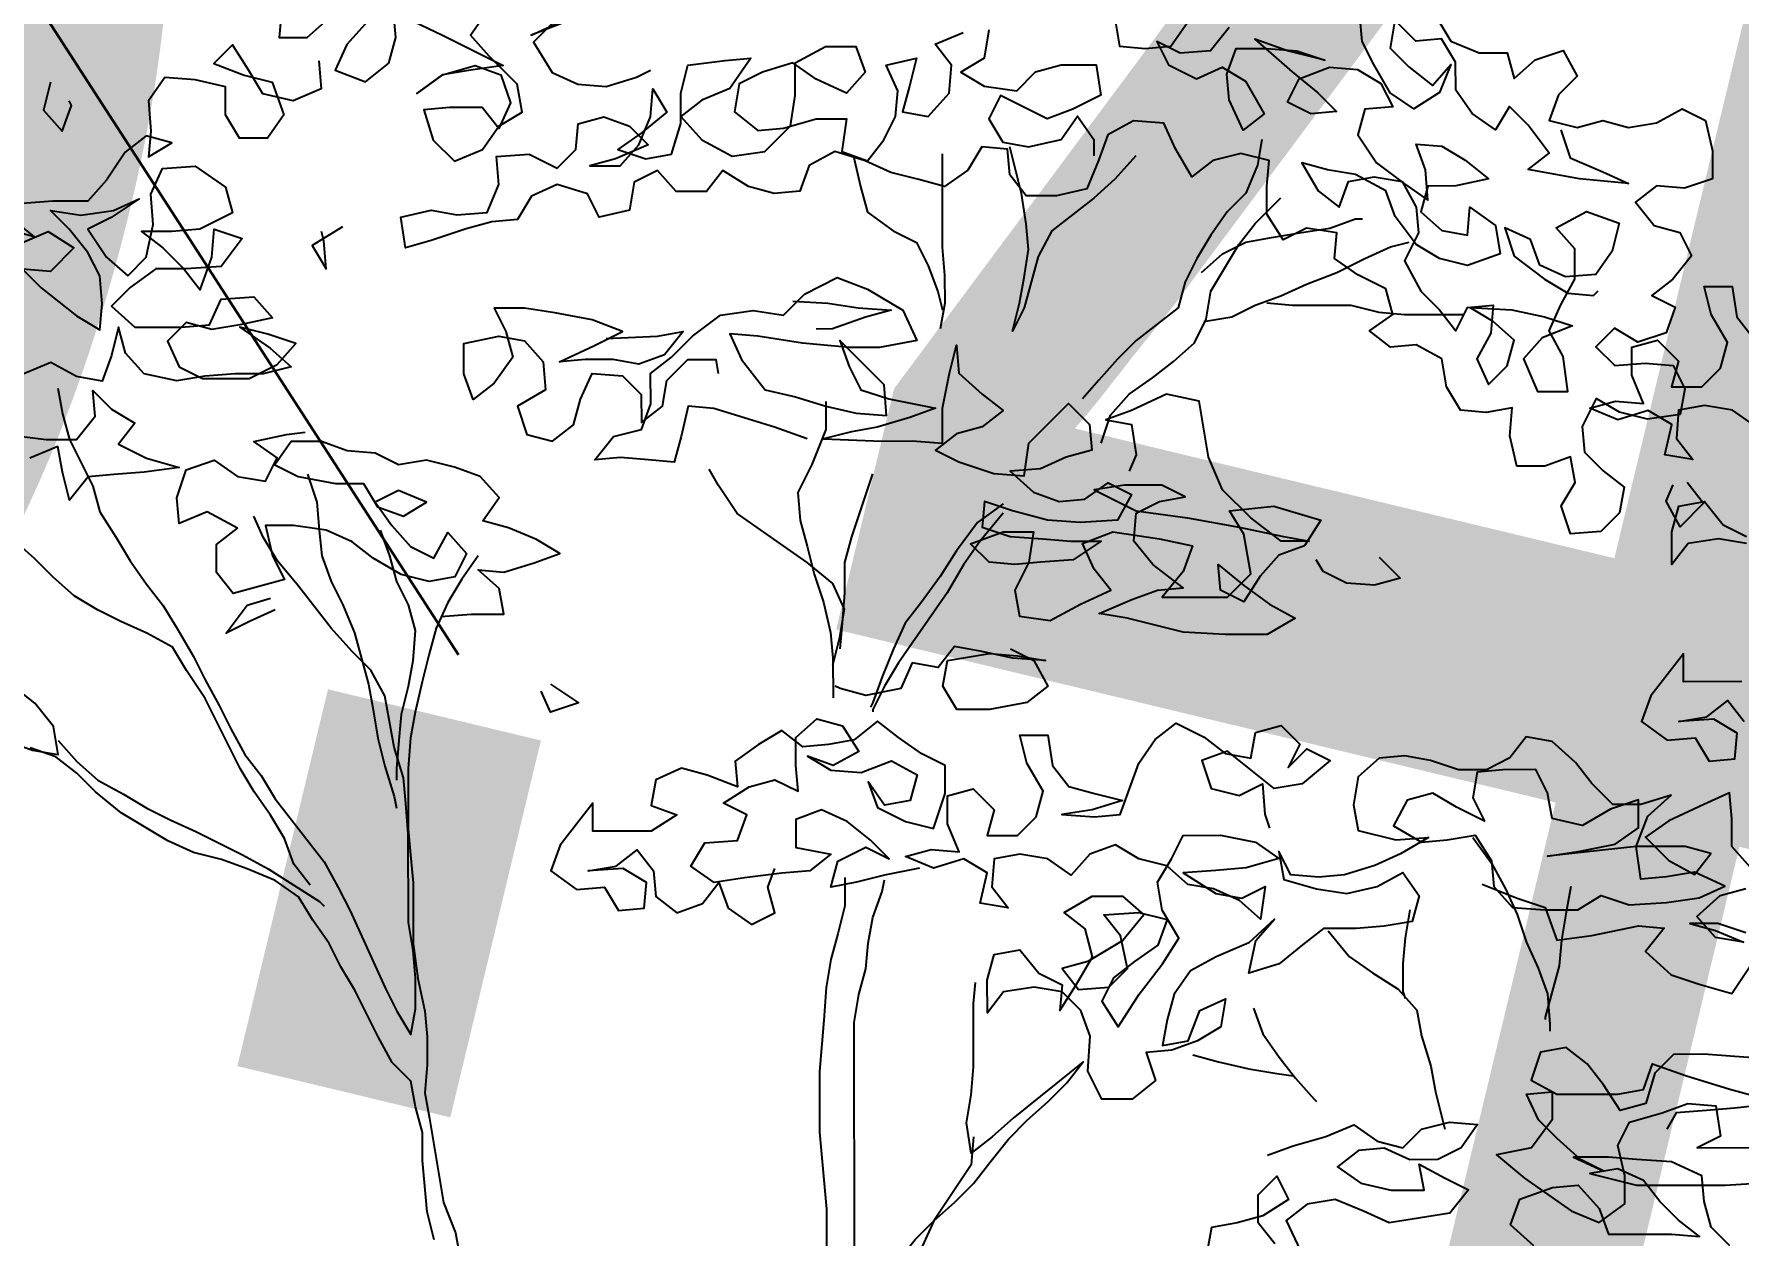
# Model space of a CAD drawing. Header units: millimetres. Extents: x 684983 to 685377, y 990360 to 990509.
# Drawn here: x 685048.635 to 685049.319, y 990450.101 to 990450.583 of the extents above; entities that cross this region are included whole.
import ezdxf

# ---------------------------------------------------------------- set-up
doc = ezdxf.new("R2010")
doc.units = ezdxf.units.MM
doc.header["$PDMODE"] = 35
doc.header["$PDSIZE"] = 0.2
doc.layers.add('dim', color=7, linetype='Continuous')
doc.layers.add('MAHAGONY', color=7, linetype='Continuous')
doc.layers.add('GRID LEVELS', color=7, linetype='Continuous', lineweight=13)
doc.styles.add('DIM', font='ARIALN.TTF', dxfattribs={"width": 0.8, "height": 1})
doc.styles.get("Standard").update_dxf_attribs({"font": 'RomanS'})
doc.dimstyles.get("Standard").update_dxf_attribs({"dimtxt": 1, "dimasz": 0.18, "dimexe": 0.18, "dimexo": 0.0625, "dimgap": 0.09, "dimtad": 0, "dimrnd": 0.05, "dimzin": 0, "dimdsep": 46, "dimtxsty": 'DIM', "dimcen": 0.09, "dimse1": 1, "dimse2": 1, "dimsd1": 1, "dimsd2": 1, "dimadec": 0, "dimazin": 0, "dimtfac": 1, "dimtix": 1, "dimtofl": 0, "dimtmove": 2, "dimatfit": 3, "dimfxl": 0, "dimtolj": 1, "dimtzin": 0, "dimarcsym": 0})

# ---------------------------------------------------------------- blocks, each defined once
blk = doc.blocks.new('*D28')
at = {"layer": 'Defpoints', "color": 0, "transparency": 16777216}
for p in [(685041.126, 990451.441), (685056.383, 990448.83217), (685056.142, 990447.83)]:
    blk.add_point(p, dxfattribs=at)
at = {"layer": 'dim', "color": 0, "transparency": 16777216, "insert": (685048.875, 990450.63767), "char_height": 1, "attachment_point": 5, "rotation": 346.47844, "style": 'DIM'}
blk.add_mtext('\\A1;15.45', dxfattribs=at)
blk = doc.blocks.new('TREE30')
at = {"color": 3, "flags": 128}
for points in [[(0.28565, 2.76196), (0.29166, 2.75196), (0.30368, 2.74696), (0.31569, 2.74697), (0.3187, 2.73597), (0.3277, 2.74398), (0.33971, 2.748), (0.34572, 2.73699), (0.33772, 2.72898), (0.33373, 2.71797), (0.34574, 2.71498), (0.35675, 2.71799), (0.36776, 2.715), (0.37977, 2.71701), (0.39078, 2.72302), (0.40079, 2.71803), (0.4038, 2.70502), (0.40381, 2.69301), (0.39181, 2.689), (0.3798, 2.68999), (0.37079, 2.68297), (0.37881, 2.67297), (0.38982, 2.66998), (0.39484, 2.65997), (0.38684, 2.64996), (0.37784, 2.64294), (0.38785, 2.63795), (0.38386, 2.62694), (0.37185, 2.62292), (0.36184, 2.62892), (0.35384, 2.6209), (0.36185, 2.6129), (0.37486, 2.61392), (0.38687, 2.61293), (0.39189, 2.60292), (0.38989, 2.59191), (0.37588, 2.5899), (0.36387, 2.59289), (0.35386, 2.59888), (0.34786, 2.58687), (0.34887, 2.57586), (0.35689, 2.56786), (0.3659, 2.56086), (0.36391, 2.54985), (0.35591, 2.54184), (0.3429, 2.54082), (0.33889, 2.55283), (0.34488, 2.56285), (0.34287, 2.57385), (0.33187, 2.56984), (0.31986, 2.56983), (0.31684, 2.58284), (0.31783, 2.59485), (0.30682, 2.59284), (0.29581, 2.59383), (0.2898, 2.60383), (0.28779, 2.61584), (0.27677, 2.62183), (0.26576, 2.62082), (0.25675, 2.62782), (0.26675, 2.63484), (0.26374, 2.64584), (0.25172, 2.65184), (0.24171, 2.65883), (0.2427, 2.66984), (0.22969, 2.67183), (0.21968, 2.66682), (0.21267, 2.67782), (0.21265, 2.68983), (0.21365, 2.70084), (0.20163, 2.70383), (0.18962, 2.70082), (0.18062, 2.69381), (0.17361, 2.70581), (0.16859, 2.71681), (0.15558, 2.7178), (0.14458, 2.71179), (0.14058, 2.70078), (0.13559, 2.68876), (0.12258, 2.68575), (0.10957, 2.68573), (0.10256, 2.69474), (0.10155, 2.70574), (0.09054, 2.70673), (0.08454, 2.69672), (0.07454, 2.68971), (0.06353, 2.6927), (0.05151, 2.69569), (0.0405, 2.70068), (0.02748, 2.70468), (0.01648, 2.69866), (0.01249, 2.68765), (0.00148, 2.68664), (-0.00953, 2.68963), (-0.02055, 2.69662), (-0.02755, 2.68761), (-0.04056, 2.6876), (-0.04857, 2.6966), (-0.05858, 2.69159), (-0.06057, 2.67957), (-0.07358, 2.67656), (-0.07859, 2.68656), (-0.0916, 2.69055), (-0.10261, 2.68554), (-0.1086, 2.67553), (-0.11961, 2.67452), (-0.13062, 2.6715), (-0.14563, 2.66648), (-0.15663, 2.66347), (-0.15865, 2.67648), (-0.14564, 2.6795), (-0.13463, 2.6775), (-0.12162, 2.67852), (-0.11663, 2.69053), (-0.11764, 2.70254), (-0.10363, 2.70355), (-0.09161, 2.69756), (-0.08361, 2.70557), (-0.08262, 2.71658), (-0.07161, 2.7196), (-0.0606, 2.7156), (-0.05259, 2.7076), (-0.06659, 2.70159), (-0.0776, 2.69857), (-0.06459, 2.69859), (-0.05659, 2.7076), (-0.0516, 2.71962), (-0.05061, 2.73163), (-0.04459, 2.72162), (-0.05559, 2.71261), (-0.0656, 2.70559), (-0.05358, 2.7016), (-0.04257, 2.70361), (-0.03858, 2.71663), (-0.03859, 2.72964), (-0.0356, 2.74165), (-0.01959, 2.74367), (-0.00858, 2.74468), (-0.01758, 2.73166), (-0.02958, 2.72664), (-0.03859, 2.71963), (-0.02957, 2.70963), (-0.01655, 2.70263), (-0.00254, 2.70465), (0.00846, 2.71567), (0.01045, 2.72868), (0.01043, 2.74269), (0.02344, 2.74971), (0.03645, 2.74972), (0.04046, 2.73872), (0.03247, 2.7297), (0.01945, 2.73569), (0.00943, 2.74269), (-0.00357, 2.73868), (-0.01358, 2.73366), (-0.01557, 2.72165), (-0.00555, 2.71365), (0.00546, 2.71466), (0.01946, 2.71868), (0.03248, 2.71869), (0.03049, 2.70468), (0.0415, 2.70068), (0.0485, 2.7097), (0.05349, 2.71971), (0.05448, 2.73072), (0.04947, 2.74173), (0.06248, 2.74474), (0.05949, 2.73273), (0.05649, 2.72172), (0.0675, 2.71972), (0.0765, 2.72974), (0.07749, 2.74175), (0.07048, 2.75075), (0.08248, 2.75577)], [(0.09349, 2.75678), (0.0915, 2.74477), (0.0815, 2.73875), (0.09151, 2.73276), (0.10553, 2.73077), (0.11353, 2.73878), (0.12453, 2.7418), (0.13954, 2.74181), (0.14156, 2.7288), (0.12955, 2.72278), (0.11855, 2.71877), (0.09852, 2.72876), (0.09353, 2.71875), (0.09954, 2.70874), (0.11055, 2.70675), (0.12456, 2.70977), (0.13156, 2.71978), (0.13857, 2.70978), (0.13858, 2.70278)], [(-0.20977, 2.76451), (-0.21076, 2.7535), (-0.19875, 2.75351), (-0.18975, 2.76152)], [(-0.17274, 2.76054), (-0.18174, 2.75052), (-0.18673, 2.73951), (-0.17371, 2.73452), (-0.16371, 2.74253), (-0.16072, 2.75354), (-0.16173, 2.76455), (-0.1407, 2.75456), (-0.11467, 2.74158), (-0.12868, 2.73956), (-0.14069, 2.73755), (-0.15169, 2.72953), (-0.14069, 2.73755), (-0.12668, 2.74157), (-0.11567, 2.73757), (-0.11165, 2.72557), (-0.11665, 2.71455), (-0.12366, 2.72355), (-0.13767, 2.72354), (-0.14868, 2.72253), (-0.14467, 2.70952), (-0.13565, 2.70052), (-0.12365, 2.70554), (-0.11665, 2.71555), (-0.10665, 2.72157), (-0.10866, 2.73358), (-0.12068, 2.74557), (-0.12869, 2.75457), (-0.1217, 2.76459)], [(-0.08967, 2.75961), (-0.10267, 2.7546), (-0.09167, 2.75961)], [(-0.09267, 2.76061), (-0.10167, 2.7516), (-0.09365, 2.73859), (-0.08264, 2.7336), (-0.07062, 2.73261), (-0.05762, 2.73662), (-0.05162, 2.73963)], [(0.14753, 2.76183), (0.14955, 2.74983), (0.16056, 2.74883), (0.17156, 2.74985), (0.17856, 2.75986)], [(0.19658, 2.75788), (0.18858, 2.74786), (0.17557, 2.74685), (0.16556, 2.75184), (0.17057, 2.74184), (0.18259, 2.73584), (0.19359, 2.74086), (0.20361, 2.73486), (0.21163, 2.72086), (0.20262, 2.71384), (0.19661, 2.72685), (0.1956, 2.73786), (0.19959, 2.74887), (0.2126, 2.74888), (0.22561, 2.74789), (0.23763, 2.7439), (0.22161, 2.74789), (0.20759, 2.75288), (0.22362, 2.73888), (0.23464, 2.72989), (0.24265, 2.72189), (0.23164, 2.72088), (0.22163, 2.72587), (0.22662, 2.73588), (0.23963, 2.7409), (0.25164, 2.73991), (0.26166, 2.73391), (0.26667, 2.72391), (0.25466, 2.7229), (0.25167, 2.71189), (0.25969, 2.69988), (0.2717, 2.69089), (0.28172, 2.68389), (0.28071, 2.6969), (0.27669, 2.70791), (0.2877, 2.70692), (0.29772, 2.70092), (0.30773, 2.69292), (0.29372, 2.68991), (0.28171, 2.6899), (0.27872, 2.67888), (0.28774, 2.67088), (0.29875, 2.66889), (0.29974, 2.6809), (0.31075, 2.67291), (0.31277, 2.6609), (0.29876, 2.65588), (0.28675, 2.65887), (0.27673, 2.66487), (0.26771, 2.67687), (0.2637, 2.68788), (0.25068, 2.69487), (0.23867, 2.69686), (0.22766, 2.69985), (0.23468, 2.68785), (0.24369, 2.68085), (0.24768, 2.69187), (0.25869, 2.69388), (0.2707, 2.69189), (0.27672, 2.68088), (0.27773, 2.66987), (0.27173, 2.65786), (0.27875, 2.64485), (0.28677, 2.63686), (0.29378, 2.62785), (0.29878, 2.63787), (0.30978, 2.63888), (0.30879, 2.62687), (0.3028, 2.61585), (0.30781, 2.60485), (0.31581, 2.61286), (0.3188, 2.62387), (0.30979, 2.63187), (0.29978, 2.63787), (0.31779, 2.63688), (0.33181, 2.63389), (0.34382, 2.6299), (0.33081, 2.62489), (0.32282, 2.61587), (0.32883, 2.60186), (0.34184, 2.60188), (0.33983, 2.61689), (0.33381, 2.62789), (0.33881, 2.6389), (0.3448, 2.64992), (0.34479, 2.66293), (0.33678, 2.67193), (0.34978, 2.67895), (0.3638, 2.67396), (0.36081, 2.66194), (0.35381, 2.65193), (0.3408, 2.65092), (0.32978, 2.65591), (0.32577, 2.66692), (0.31476, 2.67191), (0.31877, 2.6599), (0.33179, 2.64991), (0.34181, 2.64391), (0.35282, 2.64292), (0.35482, 2.64492)], [(0.33874, 2.71397), (0.34275, 2.70196), (0.35677, 2.69597), (0.36779, 2.69098), (0.34677, 2.69296), (0.32474, 2.69694), (0.33374, 2.70395), (0.32473, 2.71596), (0.31671, 2.72396), (0.31072, 2.71394), (0.3007, 2.72094), (0.29369, 2.73094), (0.29367, 2.74295), (0.28766, 2.75295), (0.27665, 2.75194), (0.26764, 2.76094), (0.26565, 2.74893), (0.27366, 2.74093), (0.28368, 2.73293), (0.29167, 2.74195), (0.28668, 2.72993), (0.27568, 2.72292), (0.26566, 2.72991), (0.25865, 2.74192), (0.25363, 2.75192), (0.25262, 2.76293)], [(-0.19374, 2.74351), (-0.19273, 2.7315), (-0.20473, 2.72648), (-0.21775, 2.72947), (-0.22376, 2.73948), (-0.23078, 2.75048), (-0.23878, 2.74246), (-0.22576, 2.73747), (-0.21375, 2.73448), (-0.20873, 2.72047), (-0.21573, 2.71046), (-0.22774, 2.71045), (-0.23375, 2.72045), (-0.23376, 2.73246), (-0.24678, 2.73545), (-0.25979, 2.73644), (-0.26679, 2.72642), (-0.26577, 2.71341), (-0.26676, 2.7024), (-0.25676, 2.70842), (-0.26777, 2.71141), (-0.27677, 2.7044), (-0.28477, 2.69238), (-0.29277, 2.68336), (-0.30778, 2.68335), (-0.32079, 2.68234)], [(-0.32679, 2.67132), (-0.31577, 2.66833), (-0.32579, 2.67633)], [(-0.32178, 2.66532), (-0.30977, 2.67034), (-0.29876, 2.66334), (-0.30875, 2.65332), (-0.32077, 2.65431), (-0.31275, 2.64631), (-0.29773, 2.63432), (-0.28771, 2.62832), (-0.28672, 2.63933), (-0.28773, 2.65134), (-0.29275, 2.66135), (-0.30076, 2.67135), (-0.30878, 2.67935), (-0.29577, 2.67736), (-0.28176, 2.67937), (-0.27075, 2.68439), (-0.28275, 2.67637), (-0.29276, 2.67135), (-0.28474, 2.65935), (-0.27572, 2.65135), (-0.26773, 2.65937), (-0.26474, 2.67338), (-0.26575, 2.68639), (-0.26075, 2.69741), (-0.24674, 2.69842), (-0.23372, 2.68942), (-0.23071, 2.67842), (-0.24472, 2.6714), (-0.25673, 2.67039), (-0.26974, 2.67037), (-0.26072, 2.66338), (-0.25171, 2.65438), (-0.24469, 2.64538), (-0.2397, 2.65939), (-0.23871, 2.6714), (-0.2267, 2.66741), (-0.23569, 2.65539), (-0.25071, 2.65438), (-0.26372, 2.65437), (-0.27472, 2.64635), (-0.28272, 2.63834), (-0.2727, 2.62934), (-0.25268, 2.62936), (-0.24068, 2.63037), (-0.23568, 2.64138), (-0.22167, 2.64239), (-0.21366, 2.63339), (-0.22766, 2.63038), (-0.23967, 2.62837), (-0.25069, 2.63136), (-0.25868, 2.62334), (-0.25367, 2.61234), (-0.24366, 2.60734), (-0.22364, 2.60736), (-0.21164, 2.61338), (-0.20364, 2.62239), (-0.21565, 2.62639), (-0.22766, 2.62938), (-0.21464, 2.62038), (-0.20563, 2.61238), (-0.21764, 2.60937), (-0.22965, 2.60936), (-0.24266, 2.60835), (-0.25467, 2.60633), (-0.26868, 2.60932), (-0.2767, 2.61832), (-0.27971, 2.62933), (-0.2827, 2.61732), (-0.28669, 2.6063), (-0.2977, 2.6083), (-0.30872, 2.61429), (-0.33273, 2.60426)], [(-0.32671, 2.58325), (-0.31069, 2.58126), (-0.29768, 2.58127), (-0.28968, 2.59129), (-0.29069, 2.6023), (-0.28268, 2.5943), (-0.27266, 2.5883), (-0.27966, 2.57929), (-0.26765, 2.57329), (-0.25363, 2.5693), (-0.26864, 2.56729), (-0.28165, 2.56628), (-0.29266, 2.56526), (-0.30066, 2.55525), (-0.30367, 2.56726), (-0.30568, 2.57826), (-0.31769, 2.57325)], [(0.01559, 2.58156), (0.00157, 2.58655), (-0.02446, 2.59453), (-0.03547, 2.59553), (-0.03846, 2.58251), (-0.04145, 2.5715), (-0.05246, 2.57249), (-0.06447, 2.57348), (-0.07548, 2.57247), (-0.06748, 2.58248), (-0.05548, 2.5855), (-0.05148, 2.59651), (-0.0515, 2.60952), (-0.04249, 2.61654), (-0.0335, 2.62555), (-0.02149, 2.63457), (-0.00748, 2.63659), (0.00553, 2.6346), (0.01453, 2.64361), (0.02853, 2.65063), (0.04155, 2.64564), (0.05657, 2.63664), (0.06259, 2.62364), (0.04658, 2.62062), (0.03357, 2.62061), (0.01355, 2.62259), (-0.00547, 2.62558), (-0.01748, 2.62657), (-0.01247, 2.61556), (-0.00245, 2.60256), (0.01057, 2.59957), (0.02358, 2.59558), (0.03659, 2.59259), (0.04961, 2.5916), (0.04859, 2.60461), (0.02956, 2.62361), (0.03357, 2.6126), (0.03859, 2.6026), (0.0506, 2.59861), (0.07062, 2.59462), (0.05962, 2.59061), (0.04561, 2.58659), (0.0346, 2.58458), (0.02259, 2.58157), (0.04761, 2.58059), (0.06063, 2.5806), (0.07364, 2.57961), (0.07362, 2.59462), (0.07661, 2.60964), (0.0796, 2.62165), (0.08062, 2.60964), (0.09063, 2.60064), (0.09965, 2.59365), (0.09065, 2.58663), (0.07964, 2.58362), (0.07064, 2.57661), (0.08065, 2.57161), (0.09567, 2.56662), (0.10868, 2.56563), (0.11067, 2.57965), (0.12767, 2.59668), (0.13668, 2.58768), (0.13769, 2.57667), (0.12669, 2.57366), (0.11568, 2.56864), (0.10267, 2.56763), (0.11269, 2.55863), (0.1237, 2.55464), (0.13471, 2.55565), (0.14471, 2.56266), (0.15473, 2.55767), (0.14873, 2.54665), (0.13272, 2.54564), (0.11871, 2.54662), (0.10369, 2.55061), (0.09168, 2.55461), (0.09068, 2.5436), (0.1027, 2.5396), (0.11671, 2.53862), (0.12872, 2.53763), (0.14173, 2.53764), (0.12973, 2.52962), (0.11572, 2.52861), (0.10471, 2.5276), (0.0937, 2.52859), (0.08569, 2.53659), (0.09969, 2.5416), (0.11271, 2.54162), (0.11072, 2.5286), (0.10472, 2.51659), (0.10673, 2.50558), (0.11975, 2.50359), (0.13275, 2.51061), (0.14576, 2.51662), (0.13874, 2.52563), (0.13373, 2.53663), (0.14673, 2.54165), (0.16675, 2.53866), (0.18077, 2.53567), (0.17678, 2.52466), (0.16778, 2.51364), (0.1958, 2.51367), (0.2058, 2.52369), (0.20278, 2.5407), (0.19677, 2.5507), (0.21578, 2.55272), (0.23581, 2.54673), (0.22881, 2.53572), (0.2178, 2.5317), (0.2098, 2.52269), (0.20281, 2.51167), (0.1928, 2.51667), (0.19179, 2.52768), (0.2028, 2.51868), (0.21382, 2.51068), (0.22483, 2.50469), (0.21283, 2.49767), (0.19482, 2.49765), (0.1768, 2.49864), (0.15277, 2.50462), (0.14076, 2.50661), (0.15477, 2.51263), (0.16577, 2.51664), (0.17678, 2.51765), (0.16376, 2.52765), (0.15575, 2.53765), (0.15674, 2.54966), (0.16674, 2.55468), (0.17775, 2.55669), (0.16773, 2.56168), (0.15172, 2.56167), (0.13871, 2.55965), (0.15673, 2.55066), (0.17876, 2.54768), (0.20078, 2.5437), (0.2198, 2.53971), (0.23081, 2.53772), (0.2188, 2.53771), (0.20578, 2.54771), (0.19376, 2.5597), (0.18774, 2.57371), (0.18371, 2.59773), (0.1697, 2.60072), (0.15469, 2.5937), (0.14369, 2.58968), (0.1547, 2.58769), (0.15671, 2.57468), (0.15372, 2.56767)], [(0.00953, 2.6406), (0.02454, 2.63962), (0.03755, 2.63763), (0.05157, 2.63664), (0.04056, 2.63363), (0.02655, 2.62861), (0.01955, 2.6286)], [(-0.07053, 2.62452), (-0.04851, 2.62554), (-0.0375, 2.62755), (-0.0455, 2.61753), (-0.0565, 2.61352), (-0.06752, 2.61551), (-0.07953, 2.6155), (-0.09053, 2.61449), (-0.07553, 2.62151), (-0.06352, 2.62753), (-0.07654, 2.63252), (-0.09255, 2.63551), (-0.10557, 2.6375), (-0.11858, 2.63748), (-0.11357, 2.62748), (-0.11055, 2.61647), (-0.11855, 2.60546), (-0.12755, 2.59844), (-0.13156, 2.60945), (-0.13158, 2.62246), (-0.11657, 2.62548), (-0.10555, 2.62348), (-0.09754, 2.61448), (-0.09653, 2.60248), (-0.10853, 2.59546), (-0.10452, 2.58345), (-0.09351, 2.58046), (-0.0845, 2.58747), (-0.08151, 2.59849), (-0.07652, 2.6095), (-0.06351, 2.60851), (-0.05549, 2.60051), (-0.05548, 2.5885), (-0.04648, 2.59552), (-0.04449, 2.60653), (-0.03549, 2.61554), (-0.02348, 2.61555), (-0.02247, 2.60955)], [(-0.14148, 2.50535), (-0.12847, 2.50636), (-0.11446, 2.50638), (-0.11647, 2.51738), (-0.12548, 2.52538), (-0.11447, 2.52439), (-0.10146, 2.52841), (-0.09046, 2.53242), (-0.10047, 2.53842), (-0.11249, 2.54341), (-0.1235, 2.5464), (-0.1165, 2.55642), (-0.12452, 2.56542), (-0.13553, 2.56941), (-0.14754, 2.5724), (-0.15955, 2.57039), (-0.16957, 2.57539), (-0.18158, 2.57638), (-0.19259, 2.58037), (-0.2056, 2.58036), (-0.2126, 2.57034), (-0.20258, 2.56535), (-0.18657, 2.56236), (-0.17456, 2.56237), (-0.16854, 2.55237), (-0.15753, 2.54837), (-0.14753, 2.55439), (-0.15954, 2.55938), (-0.16955, 2.55437), (-0.16253, 2.54437), (-0.15452, 2.53537), (-0.1445, 2.53037), (-0.13851, 2.54139), (-0.13049, 2.53238), (-0.13549, 2.52237), (-0.1465, 2.52036), (-0.15851, 2.52335), (-0.17052, 2.53035), (-0.17954, 2.53734), (-0.19055, 2.54234), (-0.20457, 2.54433), (-0.21658, 2.54432), (-0.21356, 2.53131), (-0.20855, 2.5213), (-0.23056, 2.51528), (-0.23758, 2.52428), (-0.23759, 2.53629), (-0.22859, 2.5433), (-0.2416, 2.5503), (-0.25361, 2.54528), (-0.25462, 2.55629), (-0.25063, 2.56831), (-0.23862, 2.57232), (-0.22861, 2.56532), (-0.21659, 2.56333), (-0.2116, 2.57335), (-0.22161, 2.58034), (-0.2076, 2.58336), (-0.1996, 2.58437)], [(0.4164, 2.47745), (0.39138, 2.47742), (0.39137, 2.48943), (0.37737, 2.47141), (0.37338, 2.46039), (0.38439, 2.4524), (0.3964, 2.45341), (0.40242, 2.4434), (0.41343, 2.44442), (0.41442, 2.45543), (0.4044, 2.46142), (0.38939, 2.46041), (0.4014, 2.46242), (0.4104, 2.46943), (0.41742, 2.46043)], [(0.0638, 2.39745), (0.04879, 2.39443), (0.03678, 2.39142), (0.02577, 2.38941), (0.02876, 2.40042), (0.04077, 2.40643), (0.05078, 2.40144), (0.04277, 2.40944), (0.03275, 2.41744), (0.02174, 2.42243), (0.01073, 2.41842), (0.01074, 2.40641), (0.02576, 2.40342), (0.01676, 2.3964), (0.00475, 2.39539), (-0.01126, 2.39338), (-0.02427, 2.39136), (-0.03429, 2.39836), (-0.02829, 2.40837), (-0.01428, 2.40939), (-0.01029, 2.4204), (-0.0203, 2.42539), (-0.0093, 2.43241), (0.00171, 2.43542), (0.01172, 2.43043), (0.01071, 2.44144), (0.0107, 2.45345), (0.0197, 2.46146), (0.03071, 2.45847), (0.03773, 2.44747), (0.02672, 2.44145), (0.01571, 2.44544), (0.02572, 2.43945), (0.03874, 2.43846), (0.05174, 2.44348), (0.06276, 2.43748), (0.05977, 2.42647), (0.04876, 2.42446), (0.04174, 2.43446), (0.04576, 2.42345), (0.05777, 2.41746), (0.06979, 2.41447), (0.07478, 2.42949), (0.07476, 2.4415), (0.06475, 2.44649), (0.05474, 2.45349), (0.04572, 2.46049), (0.03572, 2.45247), (0.02471, 2.45046), (0.01371, 2.44945), (0.00469, 2.45644), (-0.00531, 2.45043), (-0.01531, 2.44341), (-0.0143, 2.43241), (-0.02732, 2.4374), (-0.03833, 2.44039), (-0.04933, 2.43538), (-0.05133, 2.42437), (-0.04031, 2.42037), (-0.05132, 2.41336), (-0.07634, 2.41333), (-0.07635, 2.42534), (-0.09034, 2.40732), (-0.09434, 2.3963), (-0.08332, 2.38831), (-0.07131, 2.38932), (-0.0653, 2.37931), (-0.05429, 2.38033), (-0.0533, 2.39134), (-0.06331, 2.39733), (-0.07832, 2.39632), (-0.06632, 2.39833), (-0.05731, 2.40534), (-0.0503, 2.39634), (-0.04929, 2.38533), (-0.04028, 2.37834), (-0.02927, 2.38235), (-0.02227, 2.39136), (-0.01826, 2.38036), (-0.00824, 2.37336), (0.00176, 2.37838), (-0.00125, 2.38938), (0.00174, 2.39739)], [(0.30501, 2.39066), (0.32002, 2.38467), (0.33204, 2.38068), (0.33706, 2.36667), (0.35207, 2.36869), (0.37208, 2.37271), (0.38309, 2.37172), (0.37509, 2.3617), (0.38611, 2.3517), (0.39812, 2.34771), (0.41214, 2.34372), (0.42014, 2.35574)], [(0.41812, 2.36975), (0.40611, 2.37374), (0.3941, 2.37373), (0.40511, 2.37074), (0.41712, 2.36574), (0.40511, 2.36774), (0.3971, 2.37674), (0.4071, 2.38575), (0.4181, 2.38876)], [(0.4201, 2.39777), (0.41208, 2.40677), (0.41207, 2.41878), (0.41106, 2.42979), (0.40006, 2.42478), (0.38505, 2.41776), (0.37505, 2.41074), (0.38507, 2.40074), (0.39608, 2.39475), (0.40308, 2.40376), (0.39207, 2.40676), (0.37105, 2.40674), (0.33302, 2.4027), (0.34703, 2.40471), (0.36204, 2.40773), (0.37204, 2.41474), (0.37203, 2.42675), (0.36002, 2.42274), (0.34802, 2.41572), (0.33501, 2.41871), (0.33299, 2.42972), (0.32798, 2.43973), (0.31397, 2.43971), (0.30296, 2.4387), (0.30097, 2.42769), (0.30598, 2.41769), (0.29397, 2.42368), (0.28395, 2.42968), (0.27295, 2.42666), (0.26695, 2.41565), (0.27897, 2.40865), (0.28998, 2.40967), (0.30198, 2.41168), (0.309, 2.40068), (0.31001, 2.38967), (0.31803, 2.38067), (0.33204, 2.37968), (0.34605, 2.37969), (0.35605, 2.38571), (0.36807, 2.38171), (0.38408, 2.38273), (0.39809, 2.38474), (0.4091, 2.38976), (0.39608, 2.39575), (0.38407, 2.39374), (0.37306, 2.39273), (0.37105, 2.40674), (0.37604, 2.41975), (0.38604, 2.42877), (0.37303, 2.42475), (0.36102, 2.42474), (0.35201, 2.43374), (0.34499, 2.44274), (0.33498, 2.45174), (0.32396, 2.45373), (0.31697, 2.44472), (0.30696, 2.43971), (0.29495, 2.4397), (0.28294, 2.44369), (0.27193, 2.44568), (0.26092, 2.44467), (0.25192, 2.43665), (0.24993, 2.42464), (0.25194, 2.41363), (0.26796, 2.40965), (0.28197, 2.41066), (0.26996, 2.40364), (0.25896, 2.39863), (0.24595, 2.39461), (0.23494, 2.3936), (0.22293, 2.39459), (0.21792, 2.4046), (0.21993, 2.39259), (0.23395, 2.3886), (0.24696, 2.38661), (0.25997, 2.38962), (0.27097, 2.39564), (0.27799, 2.38563), (0.275, 2.37462), (0.26299, 2.37261), (0.25098, 2.3716), (0.23697, 2.37158), (0.22796, 2.36457), (0.21796, 2.35655), (0.20496, 2.35254), (0.20795, 2.36655), (0.21594, 2.37557), (0.20494, 2.36555), (0.19094, 2.35953), (0.17993, 2.35352), (0.17294, 2.3435), (0.16995, 2.33249), (0.16795, 2.32148), (0.17896, 2.32349), (0.18395, 2.33651), (0.19496, 2.34152), (0.19297, 2.32951), (0.18296, 2.32349), (0.17196, 2.31948), (0.16095, 2.31847), (0.16496, 2.30646), (0.15496, 2.29845), (0.14195, 2.29844), (0.13594, 2.31044), (0.13692, 2.32545), (0.13291, 2.33646), (0.1249, 2.34446), (0.11288, 2.34645), (0.09987, 2.34444), (0.09288, 2.33542), (0.09286, 2.34943), (0.09586, 2.36045), (0.10686, 2.36246), (0.11488, 2.35246), (0.12489, 2.34746), (0.1239, 2.33645), (0.1309, 2.34747), (0.13789, 2.35948), (0.13488, 2.37149), (0.12587, 2.37849), (0.13787, 2.38551), (0.15088, 2.38552), (0.1599, 2.37752), (0.1509, 2.3665), (0.13589, 2.35748), (0.12489, 2.35447), (0.1319, 2.34547), (0.14491, 2.34648), (0.15291, 2.35449), (0.1499, 2.3685), (0.14288, 2.3775), (0.15789, 2.37852), (0.16991, 2.37553), (0.16591, 2.36451), (0.15591, 2.3575), (0.14691, 2.35048), (0.14191, 2.34047), (0.14893, 2.32947), (0.15792, 2.34349), (0.16792, 2.35651), (0.17492, 2.36752), (0.1679, 2.37953), (0.16589, 2.39154), (0.17188, 2.40155), (0.17688, 2.41156), (0.19289, 2.41158), (0.20791, 2.40859), (0.21792, 2.40159), (0.20391, 2.39758), (0.1909, 2.39656), (0.17689, 2.39555), (0.19091, 2.38656), (0.20192, 2.38456), (0.21193, 2.38958), (0.20994, 2.37556), (0.20092, 2.38356), (0.18991, 2.38856), (0.1789, 2.39055), (0.16988, 2.39855), (0.15787, 2.40154), (0.14786, 2.40753), (0.13685, 2.40352), (0.12885, 2.39451), (0.11884, 2.4015), (0.10683, 2.40349), (0.09582, 2.40148), (0.09483, 2.38947), (0.10184, 2.38047), (0.08983, 2.38246), (0.09282, 2.39547), (0.08281, 2.40147), (0.0698, 2.39745), (0.05779, 2.40245), (0.06879, 2.40546), (0.0808, 2.40447), (0.07579, 2.41648), (0.07578, 2.42849), (0.08678, 2.4315), (0.0958, 2.4225), (0.09281, 2.41149), (0.10582, 2.4115), (0.11382, 2.41951), (0.11681, 2.43052), (0.10979, 2.44253), (0.10678, 2.45454), (0.11879, 2.45455), (0.1208, 2.44154), (0.12782, 2.43254), (0.13883, 2.42954), (0.15084, 2.42655), (0.13784, 2.42254), (0.12483, 2.42052), (0.13884, 2.41954), (0.14985, 2.42055), (0.15783, 2.44257), (0.16483, 2.45259), (0.17383, 2.4596), (0.18585, 2.45361), (0.19486, 2.44661), (0.20587, 2.44462), (0.20786, 2.45563), (0.21887, 2.45864), (0.22689, 2.45064), (0.22189, 2.44063), (0.22989, 2.44864), (0.2399, 2.44365), (0.2279, 2.43363), (0.21589, 2.43162), (0.19586, 2.44761), (0.18486, 2.4436), (0.18887, 2.43159), (0.20088, 2.4286), (0.21089, 2.43361), (0.2119, 2.4206), (0.21391, 2.4146)]]:
    blk.add_lwpolyline(points, dxfattribs=at)
at = {"flags": 128}
for points in [[(-0.30883, 2.73439), (-0.31182, 2.72238), (-0.30381, 2.71338), (-0.29981, 2.72439), (-0.30081, 2.72639)], [(-0.18367, 2.67246), (-0.19667, 2.66444), (-0.19066, 2.65443), (-0.19167, 2.66644), (-0.19267, 2.67045)], [(0.39292, 2.56289), (0.39994, 2.55389), (0.38994, 2.54387), (0.38392, 2.55487), (0.38692, 2.56188)], [(0.26084, 2.53074), (0.26986, 2.52174), (0.25885, 2.51873), (0.24684, 2.51972), (0.23683, 2.52471), (0.23382, 2.52972)], [(-0.21254, 2.50829), (-0.22354, 2.50328), (-0.23355, 2.49826), (-0.22455, 2.51028), (-0.21455, 2.51329)], [(-0.09441, 2.47637), (-0.08239, 2.46837), (-0.0944, 2.46436), (-0.09841, 2.47336)]]:
    blk.add_lwpolyline(points, dxfattribs=at)
at = {"color": 15, "flags": 128}
for points in [[(0.1566, 2.70279), (0.1476, 2.69278), (0.1386, 2.68476), (0.12059, 2.67073), (0.1146, 2.65972), (0.10861, 2.63769), (0.10362, 2.62768), (0.10661, 2.63969), (0.1086, 2.6507), (0.11059, 2.66272), (0.10958, 2.67372), (0.10757, 2.68673), (0.10255, 2.70675)], [(0.21063, 2.70985), (0.20864, 2.69884), (0.20365, 2.68682), (0.19565, 2.67881), (0.18865, 2.66879), (0.18266, 2.65878), (0.17766, 2.64877), (0.17467, 2.63775), (0.15667, 2.62372), (0.14867, 2.61571), (0.14067, 2.6067), (0.13367, 2.59868)], [(0.03549, 2.70268), (0.03851, 2.68967), (0.04152, 2.67867), (0.05254, 2.67067), (0.06255, 2.66567), (0.06756, 2.65567), (0.07158, 2.64466), (0.07359, 2.63666)], [(0.07352, 2.70372), (0.07356, 2.66368), (0.07457, 2.65167), (0.07458, 2.63966), (0.07259, 2.62865)], [(0.1417, 2.57967), (0.14569, 2.59169), (0.15369, 2.6007), (0.16369, 2.60772), (0.17269, 2.61473), (0.18169, 2.62275), (0.18668, 2.63276), (0.18868, 2.64477), (0.20067, 2.6648), (0.20766, 2.67381), (0.21866, 2.68483)], [(0.18466, 2.65278), (0.19366, 2.66079), (0.20367, 2.6658), (0.21468, 2.66782), (0.22668, 2.66983), (0.23969, 2.67184), (0.2507, 2.67586), (0.2537, 2.67586)], [(0.18568, 2.63176), (0.19769, 2.63377), (0.2077, 2.63878), (0.2187, 2.6428), (0.22971, 2.64781), (0.24271, 2.65283), (0.25472, 2.65884), (0.26572, 2.66386), (0.27373, 2.66587)], [(0.2127, 2.63979), (0.22371, 2.6388), (0.24873, 2.63882), (0.26074, 2.63583), (0.27175, 2.63484), (0.29678, 2.63486)], [(-0.30571, 2.60328), (-0.30369, 2.59228), (-0.30068, 2.58127), (-0.29065, 2.56126), (-0.28764, 2.55026), (-0.28063, 2.53925), (-0.27461, 2.52925), (-0.2676, 2.51925), (-0.26058, 2.51025), (-0.25457, 2.50024), (-0.24755, 2.48824), (-0.24254, 2.47824), (-0.23652, 2.46723), (-0.23151, 2.45723), (-0.22549, 2.44622), (-0.21848, 2.43722), (-0.21247, 2.42722), (-0.19142, 2.40022), (-0.18541, 2.38921), (-0.18039, 2.37921), (-0.16535, 2.3462), (-0.16034, 2.33619), (-0.15432, 2.32619), (-0.15233, 2.3372), (-0.15234, 2.35021), (-0.15336, 2.36222), (-0.15537, 2.37423), (-0.1554, 2.41226), (-0.15642, 2.42527), (-0.15743, 2.43628), (-0.16144, 2.44929), (-0.16547, 2.4713), (-0.17148, 2.4823), (-0.1795, 2.4903), (-0.18851, 2.5003), (-0.20254, 2.51831), (-0.21156, 2.52931), (-0.21757, 2.53931), (-0.22158, 2.54832)], [(0.02358, 2.59758), (0.02359, 2.58557), (0.0176, 2.57055), (0.0116, 2.55854), (0.01262, 2.54653), (0.01563, 2.53552), (0.01864, 2.52351), (0.02266, 2.51151), (0.02567, 2.4985), (0.02668, 2.48749), (0.0267, 2.47048)], [(-0.19858, 2.56635), (-0.19457, 2.55434), (-0.19356, 2.54234), (-0.19254, 2.53133), (-0.18853, 2.52032), (-0.18352, 2.51032), (-0.1785, 2.49831), (-0.17248, 2.4763), (-0.17047, 2.46529), (-0.16845, 2.45328), (-0.16544, 2.44128), (-0.16142, 2.42827), (-0.16042, 2.42326)], [(0.02668, 2.48449), (0.02968, 2.4965), (0.03167, 2.50851), (0.02665, 2.51952), (0.01563, 2.52852), (-0.01441, 2.54951), (-0.02243, 2.56151), (-0.02644, 2.56851)], [(0.04362, 2.56657), (0.03464, 2.53954), (0.03165, 2.52853), (0.03166, 2.51552), (0.03067, 2.50251), (0.02968, 2.4915)], [(-0.19742, 2.3902), (-0.20443, 2.3992), (-0.20845, 2.41021), (-0.21446, 2.42021), (-0.22148, 2.43021), (-0.22749, 2.44022), (-0.24253, 2.47023), (-0.25055, 2.48223), (-0.25656, 2.49224), (-0.26758, 2.49823), (-0.27859, 2.50322), (-0.2886, 2.50822), (-0.29862, 2.51422), (-0.30763, 2.52221), (-0.31565, 2.53021), (-0.32466, 2.53821), (-0.33568, 2.54721), (-0.3447, 2.55621), (-0.3487, 2.56221)], [(0.09968, 2.55361), (0.08868, 2.5456), (0.07968, 2.53358), (0.07269, 2.52256), (0.06469, 2.51155), (0.05769, 2.50253), (0.0527, 2.49152), (0.04771, 2.4795), (0.04371, 2.46849), (0.04271, 2.46649)], [(0.09969, 2.54961), (0.08969, 2.53759), (0.08269, 2.52758), (0.0757, 2.51556), (0.05471, 2.48551), (0.04871, 2.4755), (0.04372, 2.46549), (0.04372, 2.46449)], [(-0.16753, 2.54236), (-0.16352, 2.53135), (-0.16051, 2.52035), (-0.15549, 2.51034), (-0.15248, 2.49934), (-0.15347, 2.48632), (-0.15546, 2.47531), (-0.15845, 2.4633), (-0.15944, 2.45229), (-0.16043, 2.44028), (-0.16043, 2.43528)], [(-0.12549, 2.53139), (-0.13248, 2.52137), (-0.13848, 2.51136), (-0.14347, 2.50035), (-0.14647, 2.48933), (-0.14946, 2.47732), (-0.15245, 2.46431), (-0.15444, 2.4533), (-0.15543, 2.44028), (-0.15541, 2.41426), (-0.15439, 2.40325), (-0.15338, 2.39124), (-0.15336, 2.36522), (-0.15134, 2.35021), (-0.14833, 2.3362), (-0.14732, 2.32519), (-0.14731, 2.31318), (-0.1483, 2.30117), (-0.14628, 2.29016), (-0.14025, 2.25414), (-0.13523, 2.24113), (-0.13322, 2.23013)], [(-0.4287, 2.48307), (-0.40667, 2.47208), (-0.39466, 2.46809), (-0.38365, 2.4651), (-0.37263, 2.4611), (-0.36062, 2.45811), (-0.32759, 2.45214), (-0.31657, 2.44814), (-0.30556, 2.44615), (-0.30757, 2.45816), (-0.31559, 2.46816), (-0.32561, 2.47616), (-0.33662, 2.48115), (-0.34663, 2.48715), (-0.35765, 2.49314), (-0.36766, 2.49914), (-0.37768, 2.50614), (-0.38569, 2.51213)], [(0.10274, 2.49156), (0.11276, 2.48657), (0.11877, 2.47556), (0.10977, 2.46855), (0.09376, 2.46553), (0.07975, 2.46552), (0.07373, 2.47552), (0.07572, 2.48653), (0.09374, 2.48955), (0.10575, 2.48856), (0.11776, 2.48657), (0.10375, 2.48756), (0.08973, 2.49055), (0.07872, 2.49254), (0.07172, 2.48353), (0.06071, 2.48552), (0.05572, 2.47451), (0.04071, 2.47149), (0.0297, 2.47448), (0.02769, 2.47548)], [(-0.14424, 2.23812), (-0.14725, 2.25013), (-0.14927, 2.27215), (-0.14928, 2.28416), (-0.15229, 2.29516), (-0.15431, 2.30617), (-0.16232, 2.31417), (-0.16834, 2.32517), (-0.17836, 2.34518), (-0.18438, 2.35519), (-0.18939, 2.36519), (-0.1964, 2.37519), (-0.20242, 2.38519), (-0.21243, 2.39219), (-0.22445, 2.39718), (-0.23546, 2.40118), (-0.24747, 2.40417), (-0.25849, 2.40916), (-0.27852, 2.42116), (-0.28953, 2.43015), (-0.29755, 2.43815), (-0.30656, 2.44515), (-0.31758, 2.44914)], [(-0.30557, 2.45216), (-0.29755, 2.44316), (-0.28854, 2.43516), (-0.27752, 2.42916), (-0.26751, 2.42317), (-0.2575, 2.41817), (-0.24648, 2.41318), (-0.22646, 2.40319), (-0.21544, 2.39719), (-0.19341, 2.3832), (-0.19141, 2.3812)], [(0.30098, 2.41068), (0.309, 2.39967), (0.31502, 2.38867), (0.32003, 2.37767), (0.32405, 2.36566), (0.32906, 2.35465), (0.33307, 2.34365), (0.33409, 2.33064), (0.33409, 2.32764)], [(0.03177, 2.39342), (0.03178, 2.38141), (0.02879, 2.36939), (0.0258, 2.35838), (0.02381, 2.34637), (0.02282, 2.33236), (0.02084, 2.31033), (0.02086, 2.28431), (0.0239, 2.25129), (0.02391, 2.23627), (0.02292, 2.22226), (0.02093, 2.20925), (0.02098, 2.16021), (0.015, 2.12717), (0.01401, 2.11616), (0.01202, 2.10415), (0.01003, 2.09314), (0.00603, 2.08413)], [(0.02204, 2.08915), (0.02203, 2.10316), (0.02702, 2.11518), (0.02999, 2.14821), (0.02998, 2.16022), (0.03197, 2.17223), (0.03397, 2.18324), (0.03396, 2.19525), (0.03495, 2.20726), (0.03493, 2.21927), (0.03592, 2.23128), (0.03583, 2.33137), (0.03782, 2.34338), (0.04082, 2.35439), (0.04181, 2.3654), (0.0438, 2.37641), (0.04779, 2.38742), (0.04879, 2.39243)], [(0.34304, 2.3897), (0.34105, 2.37869), (0.33906, 2.36667), (0.33807, 2.35566), (0.33208, 2.33364), (0.33208, 2.33264)], [(0.27399, 2.37963), (0.272, 2.36761), (0.27101, 2.3566), (0.27102, 2.34459), (0.27202, 2.34159)], [(0.23897, 2.37059), (0.24799, 2.35958), (0.258, 2.35259), (0.26902, 2.34559), (0.27703, 2.33659), (0.27904, 2.32558), (0.28306, 2.31258), (0.28507, 2.30157), (0.28909, 2.28556)], [(0.03995, 2.20126), (0.04695, 2.21428), (0.05394, 2.2283), (0.06194, 2.23831), (0.06994, 2.24633), (0.07894, 2.25434), (0.08694, 2.26235), (0.09394, 2.27137), (0.10193, 2.28138), (0.10993, 2.2894), (0.11893, 2.29741), (0.12693, 2.30543), (0.13393, 2.31444), (0.10393, 2.29039), (0.09493, 2.28238), (0.08593, 2.27536), (0.08391, 2.28837), (0.0859, 2.30039), (0.08689, 2.3124), (0.08687, 2.33942), (0.08786, 2.34843)], [(0.20697, 2.33753), (0.21099, 2.32652), (0.218, 2.31652), (0.22501, 2.30752), (0.23303, 2.29852), (0.23403, 2.29752)], [(0.18097, 2.31749), (0.19198, 2.31449), (0.20499, 2.3115), (0.21701, 2.30951), (0.22401, 2.30852)], [(0.08692, 2.28237), (0.08593, 2.27036), (0.06994, 2.24633), (0.06494, 2.23531), (0.05695, 2.2263), (0.04795, 2.21828), (0.03694, 2.21327), (0.03294, 2.20726)]]:
    blk.add_lwpolyline(points, dxfattribs=at)
at = {"color": 105, "flags": 128}
for points in [[(0.41836, 2.53673), (0.40635, 2.53872), (0.39334, 2.53671), (0.38635, 2.52769), (0.38633, 2.5417), (0.38933, 2.55272), (0.40033, 2.55473), (0.40835, 2.54473), (0.41836, 2.53973)], [(0.42232, 2.58678), (0.41231, 2.59377), (0.4003, 2.59576), (0.38929, 2.59375), (0.3883, 2.58174), (0.39531, 2.57274), (0.3833, 2.57473), (0.38629, 2.58774), (0.37628, 2.59374), (0.36327, 2.58972), (0.35125, 2.59472), (0.36226, 2.59773), (0.37427, 2.59674), (0.36926, 2.60875), (0.36925, 2.62076), (0.38025, 2.62377), (0.38927, 2.61477), (0.38628, 2.60376), (0.39929, 2.60377), (0.40729, 2.61178), (0.41028, 2.62279), (0.40326, 2.6348), (0.40025, 2.64681), (0.41226, 2.64682), (0.41427, 2.63381), (0.42129, 2.62481)], [(0.21303, 2.27448), (0.22404, 2.27849), (0.23805, 2.28251), (0.25005, 2.28753), (0.26007, 2.28053), (0.27108, 2.27754), (0.27908, 2.28555), (0.29109, 2.28856), (0.3031, 2.28757), (0.2961, 2.27756), (0.2861, 2.27255), (0.27409, 2.27253), (0.26307, 2.27753), (0.25207, 2.27652), (0.24306, 2.2695), (0.25308, 2.26251), (0.26609, 2.25952), (0.28011, 2.25953), (0.27809, 2.27054), (0.28911, 2.26454), (0.29912, 2.25955), (0.29112, 2.24953), (0.26511, 2.2455), (0.25409, 2.2505), (0.24208, 2.25549), (0.23007, 2.25348), (0.22107, 2.24646), (0.22708, 2.23346)], [(0.21607, 2.23645), (0.20906, 2.24545), (0.20905, 2.25746), (0.21705, 2.26548), (0.22206, 2.25547), (0.21106, 2.24846), (0.20005, 2.24544), (0.18904, 2.24343), (0.18705, 2.23242)], [(0.32717, 2.23555), (0.31715, 2.24455), (0.32114, 2.25556), (0.33515, 2.26058), (0.34616, 2.26159), (0.35518, 2.25159), (0.35919, 2.24059), (0.38621, 2.24061), (0.39822, 2.23962), (0.38921, 2.24662), (0.3812, 2.25462), (0.37418, 2.26362), (0.36317, 2.26861), (0.35116, 2.2666), (0.37118, 2.26161), (0.40921, 2.26165), (0.42523, 2.26266), (0.43523, 2.26868), (0.44024, 2.25767), (0.43525, 2.24566), (0.42525, 2.23664)], [(0.41124, 2.23563), (0.40322, 2.24363), (0.40021, 2.25463), (0.3992, 2.26564), (0.38618, 2.27164), (0.37117, 2.27262), (0.35916, 2.27361), (0.34415, 2.2736), (0.35716, 2.26761), (0.34715, 2.2726), (0.33713, 2.2816), (0.32912, 2.2896), (0.32411, 2.3006), (0.33511, 2.30161), (0.33512, 2.2896), (0.32613, 2.27759), (0.31112, 2.27457), (0.32314, 2.26457), (0.34317, 2.25058), (0.35518, 2.24559), (0.36618, 2.2536), (0.36617, 2.26561), (0.36316, 2.27862), (0.36815, 2.28863), (0.38216, 2.29265), (0.39317, 2.29666), (0.40518, 2.29567), (0.40719, 2.28266), (0.39719, 2.27765), (0.44723, 2.2777)], [(0.42718, 2.31571), (0.41317, 2.3167), (0.40015, 2.31769), (0.38714, 2.31768), (0.37914, 2.30966), (0.37515, 2.29665), (0.36415, 2.29363), (0.35713, 2.30464), (0.35012, 2.31364), (0.3411, 2.32064), (0.33009, 2.31862), (0.3261, 2.30661), (0.33712, 2.30062), (0.36314, 2.30064), (0.37415, 2.30265), (0.37814, 2.31366), (0.39216, 2.30867), (0.41118, 2.30269), (0.4332, 2.2967), (0.41319, 2.29468), (0.40118, 2.29367), (0.38817, 2.29266), (0.38417, 2.28565)]]:
    blk.add_lwpolyline(points, dxfattribs=at)

msp = doc.modelspace()

# ---------------------------------------------------------------- block references
at = {"layer": 'MAHAGONY', "color": 7, "xscale": 0.9355958136093464, "yscale": 0.9355958136093464, "zscale": 0.9355958136093464}
msp.add_blockref('TREE30', (685048.931, 990448.005, 98.713), dxfattribs=at)

# ---------------------------------------------------------------- texts
at = {"layer": 'GRID LEVELS', "width": 0.5}
for s, p in [('98.697', (685047.62998, 990449.15777, 98.69744)), ('98.733', (685049.62998, 990449.15777, 98.73278))]:
    msp.add_text(s, height=0.8, rotation=45, dxfattribs=at).set_placement(p)

# ---------------------------------------------------------------- dimensions: what is measured, and where the dimension line sits
at = {"layer": 'dim'}
dim = msp.add_aligned_dim(p1=(685041.126, 990451.441), p2=(685056.142, 990447.83), distance=1.03074, dimstyle='Standard', dxfattribs=at)
dim.commit()
dim.dimension.update_dxf_attribs({"geometry": '*D28', "text_midpoint": (685048.875, 990450.63767)})

doc.saveas('drawing.dxf')
